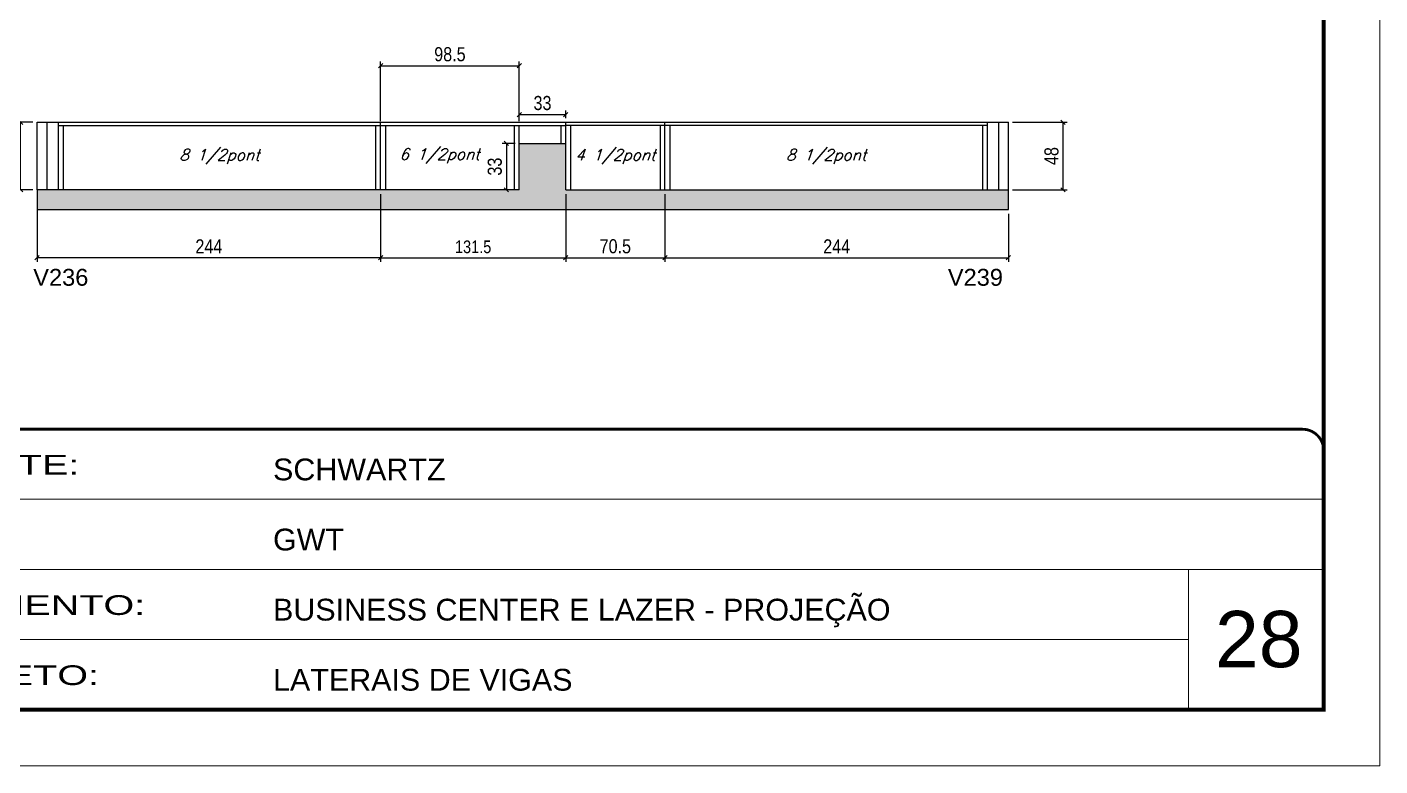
# Model space of a CAD drawing. Extents: x 2603 to 22413, y 1253 to 30260.
# Drawn here: x 7895 to 8856, y 21928 to 22453 of the extents above; entities that cross this region are included whole.
import ezdxf

# ---------------------------------------------------------------- set-up
doc = ezdxf.new("R2010")
doc.units = 0
doc.linetypes.add('CONTINUO', pattern=[0])
doc.linetypes.add('DASHED', pattern=[0.75, 0.5, -0.25])
for name, color, linetype in [('5', 5, 'Continuous'), ('COTA', 241, 'Continuous'), ('Painéis', 200, 'Continuous'), ('SARR_2.2x7', 40, 'Continuous'), ('SARR_3.5x7', 81, 'Continuous'), ('texto', 7, 'Continuous')]:
    doc.layers.add(name, color=color, linetype=linetype)
for name, color, linetype, lineweight in [('CARIMBO', 255, 'Continuous', 9), ('Folhas', 255, 'Continuous', 9), ('SARRAFO DE PRESSAO', 251, 'DASHED', 9)]:
    doc.layers.add(name, color=color, linetype=linetype, lineweight=lineweight)
doc.styles.add('ARIAL', font='arial.ttf')
doc.styles.add('COTA TECNICA', font='techl___.ttf', dxfattribs={"height": 10})
doc.styles.add('COTA TECNICA-50', font='techl___.ttf', dxfattribs={"height": 9})
doc.styles.add('Romans', font='romans.shx')
doc.styles.get("Standard").update_dxf_attribs({"font": 'arial.ttf'})
doc.styles.add('Tecnologia', font='')
doc.styles.get('Tecnologia').set_extended_font_data('Forgotten Futurist')
doc.dimstyles.new('COTA PAINEL-50', dxfattribs={"dimtxt": 9, "dimasz": 3, "dimexe": 3, "dimexo": 3, "dimgap": 3, "dimtad": 1, "dimdec": 1, "dimzin": 12, "dimdsep": 46, "dimtxsty": 'COTA TECNICA-50', "dimblk1": 'OBLIQUE', "dimblk2": 'OBLIQUE', "dimsah": 1, "dimcen": 0.9, "dimclrd": 4, "dimclre": 4, "dimclrt": 240, "dimadec": 1, "dimazin": 3, "dimtfac": 1, "dimtdec": 1, "dimtmove": 0, "dimatfit": 3, "dimfxl": 1, "dimtolj": 1, "dimtzin": 12, "dimarcsym": 0})
doc.dimstyles.new('PAINEL', dxfattribs={"dimtxt": 10, "dimasz": 3, "dimexe": 3, "dimexo": 3, "dimgap": 3, "dimtad": 1, "dimdec": 1, "dimzin": 12, "dimdsep": 46, "dimtxsty": 'COTA TECNICA', "dimblk1": 'OBLIQUE', "dimblk2": 'OBLIQUE', "dimsah": 1, "dimcen": 0.9, "dimclrd": 4, "dimclre": 4, "dimclrt": 240, "dimadec": 1, "dimazin": 3, "dimtfac": 1, "dimtdec": 1, "dimtmove": 0, "dimatfit": 3, "dimfxl": 1, "dimtolj": 1, "dimtzin": 12, "dimarcsym": 0})

# ---------------------------------------------------------------- blocks, each defined once
blk = doc.blocks.new('9999999999')
at = {"color": 30, "linetype": 'CONTINUO'}
for p, q in [((98564.56, 34379.64), (99583.98, 34379.64)), ((98564.56, 34329.83), (99487.98, 34329.83)), ((99583.98, 34329.83), (99487.98, 34329.83)), ((99487.98, 34329.83), (99487.98, 34230.21)), ((98564.56, 34280.02), (99487.98, 34280.02))]:
    blk.add_line(p, q, dxfattribs=at)
at = {"color": 30, "linetype": 'CONTINUO', "const_width": 2}
blk.add_lwpolyline([(99583.98, 34230.21), (99583.98, 34414.45, 0.414214), (99568.98, 34429.45), (98228.98, 34429.45, 0.414214), (98213.98, 34414.45), (98213.98, 34245.21, 0.414214), (98228.98, 34230.21), (99583.98, 34230.21)], format="xyb", dxfattribs=at)
at = {"layer": 'Folhas'}
blk.add_lwpolyline([(98138.98, 34190.21), (99623.98, 34190.21), (99623.98, 35240.21), (98138.98, 35240.21)], close=True, dxfattribs=at)
at = {"layer": 'Folhas', "color": 30, "const_width": 3}
blk.add_lwpolyline([(98213.98, 34230.21), (99583.98, 34230.21), (99583.98, 35200.21), (98213.98, 35200.21)], close=True, dxfattribs=at)
at = {"color": 7, "linetype": 'Continuous', "ltscale": 5, "style": 'ARIAL'}
for s, height, p in [('SCHWARTZ', 15.483, (98837.68, 34393.13)), ('GWT', 15.483, (98837.68, 34343.32)), ('BUSINESS CENTER E LAZER - PROJEÇÃO', 15.4829, (98837.68, 34293.51)), ('LATERAIS DE VIGAS', 15.4829, (98837.68, 34243.7))]:
    blk.add_text(s, height=height, dxfattribs=at).set_placement(p)
at = {"layer": 'Folhas', "color": 7, "style": 'Tecnologia', "width": 1.5}
for s, p in [('CLIENTE:', (98573.65, 34397.17)), ('PAVIMENTO:', (98573.65, 34297.5)), ('PROJETO:', (98573.65, 34247.69))]:
    blk.add_text(s, height=14, dxfattribs=at).set_placement(p)
blk = doc.blocks.new('_Oblique')
at = {"color": 0, "linetype": 'ByBlock', "lineweight": -2}
blk.add_line((-0.5, -0.5), (0.5, 0.5), dxfattribs=at)
blk = doc.blocks.new('*D452')
at = {"layer": 'COTA', "color": 4, "linetype": 'ByBlock', "lineweight": -2, "transparency": 16777216}
for p, q in [((8146.57, 22334.07), (8146.57, 22285.81)), ((8278.07, 22334.07), (8278.07, 22285.81)), ((8146.57, 22288.81), (8278.07, 22288.81))]:
    blk.add_line(p, q, dxfattribs=at)
at = {"layer": 'Defpoints', "color": 0, "linetype": 'ByBlock', "transparency": 16777216}
for p in [(8146.57, 22337.07), (8278.07, 22337.07), (8278.07, 22288.81)]:
    blk.add_point(p, dxfattribs=at)
at = {"layer": 'COTA', "color": 4, "linetype": 'ByBlock', "lineweight": -2, "transparency": 16777216, "xscale": 3, "yscale": 3, "zscale": 3, "rotation": 180}
blk.add_blockref('_Oblique', (8146.57, 22288.81), dxfattribs=at)
at = {"layer": 'COTA', "color": 4, "linetype": 'ByBlock', "lineweight": -2, "transparency": 16777216, "xscale": 3, "yscale": 3, "zscale": 3}
blk.add_blockref('_Oblique', (8278.07, 22288.81), dxfattribs=at)
at = {"layer": 'COTA', "color": 240, "linetype": 'ByBlock', "transparency": 16777216, "insert": (8212.32, 22296.51), "char_height": 9, "attachment_point": 5, "style": 'COTA TECNICA-50'}
blk.add_mtext('\\A1;131.5', dxfattribs=at)
blk = doc.blocks.new('*D2467')
at = {"layer": 'COTA', "color": 4, "linetype": 'ByBlock', "lineweight": -2, "transparency": 16777216}
for p, q in [((7902.57, 22334.07), (7902.57, 22285.81)), ((8146.57, 22334.07), (8146.57, 22285.81)), ((8146.57, 22288.81), (7902.57, 22288.81))]:
    blk.add_line(p, q, dxfattribs=at)
at = {"layer": 'Defpoints', "color": 0, "linetype": 'ByBlock', "transparency": 16777216}
for p in [(7902.57, 22337.07), (8146.57, 22337.07), (7902.57, 22288.81)]:
    blk.add_point(p, dxfattribs=at)
at = {"layer": 'COTA', "color": 4, "linetype": 'ByBlock', "lineweight": -2, "transparency": 16777216, "xscale": 3, "yscale": 3, "zscale": 3, "rotation": 180}
blk.add_blockref('_Oblique', (7902.57, 22288.81), dxfattribs=at)
at = {"layer": 'COTA', "color": 4, "linetype": 'ByBlock', "lineweight": -2, "transparency": 16777216, "xscale": 3, "yscale": 3, "zscale": 3}
blk.add_blockref('_Oblique', (8146.57, 22288.81), dxfattribs=at)
at = {"layer": 'COTA', "color": 240, "linetype": 'ByBlock', "transparency": 16777216, "insert": (8024.57, 22296.88), "char_height": 10, "attachment_point": 5, "style": 'COTA TECNICA'}
blk.add_mtext('\\A1;244', dxfattribs=at)
blk = doc.blocks.new('*D2468')
at = {"layer": 'COTA', "color": 4, "linetype": 'ByBlock', "lineweight": -2, "transparency": 16777216}
for p, q in [((7899.57, 22385.07), (7887.83, 22385.07)), ((7890.83, 22337.07), (7890.83, 22385.07)), ((7899.57, 22337.07), (7887.83, 22337.07))]:
    blk.add_line(p, q, dxfattribs=at)
at = {"layer": 'Defpoints', "color": 0, "linetype": 'ByBlock', "transparency": 16777216}
for p in [(7890.83, 22385.07), (7902.57, 22385.07), (7902.57, 22337.07)]:
    blk.add_point(p, dxfattribs=at)
at = {"layer": 'COTA', "color": 4, "linetype": 'ByBlock', "lineweight": -2, "transparency": 16777216, "xscale": 3, "yscale": 3, "zscale": 3}
for p, rotation in [((7890.83, 22385.07), 90), ((7890.83, 22337.07), 270)]:
    blk.add_blockref('_Oblique', p, dxfattribs=dict(at, rotation=rotation))
at = {"layer": 'COTA', "color": 240, "linetype": 'ByBlock', "transparency": 16777216, "insert": (7882.73, 22361.07), "char_height": 10, "attachment_point": 5, "rotation": 90, "style": 'COTA TECNICA'}
blk.add_mtext('\\A1;48', dxfattribs=at)
blk = doc.blocks.new('*D2515')
at = {"layer": 'COTA', "color": 4, "linetype": 'ByBlock', "lineweight": -2, "transparency": 16777216}
for p, q in [((8595.57, 22385.07), (8634.26, 22385.07)), ((8631.26, 22385.07), (8631.26, 22337.07)), ((8595.57, 22337.07), (8634.26, 22337.07))]:
    blk.add_line(p, q, dxfattribs=at)
at = {"layer": 'Defpoints', "color": 0, "linetype": 'ByBlock', "transparency": 16777216}
for p in [(8592.57, 22385.07), (8592.57, 22337.07), (8631.26, 22337.07)]:
    blk.add_point(p, dxfattribs=at)
at = {"layer": 'COTA', "color": 4, "linetype": 'ByBlock', "lineweight": -2, "transparency": 16777216, "xscale": 3, "yscale": 3, "zscale": 3}
for p, rotation in [((8631.26, 22385.07), 90), ((8631.26, 22337.07), 270)]:
    blk.add_blockref('_Oblique', p, dxfattribs=dict(at, rotation=rotation))
at = {"layer": 'COTA', "color": 240, "linetype": 'ByBlock', "transparency": 16777216, "insert": (8623.16, 22361.07), "char_height": 10, "attachment_point": 5, "rotation": 90, "style": 'COTA TECNICA'}
blk.add_mtext('\\A1;48', dxfattribs=at)
blk = doc.blocks.new('*D2516')
at = {"layer": 'COTA', "color": 4, "linetype": 'ByBlock', "lineweight": -2, "transparency": 16777216}
for p, q in [((8278.07, 22334.07), (8278.07, 22285.81)), ((8348.57, 22334.07), (8348.57, 22285.81)), ((8278.07, 22288.81), (8348.57, 22288.81))]:
    blk.add_line(p, q, dxfattribs=at)
at = {"layer": 'Defpoints', "color": 0, "linetype": 'ByBlock', "transparency": 16777216}
for p in [(8278.07, 22337.07), (8348.57, 22337.07), (8348.57, 22288.81)]:
    blk.add_point(p, dxfattribs=at)
at = {"layer": 'COTA', "color": 4, "linetype": 'ByBlock', "lineweight": -2, "transparency": 16777216, "xscale": 3, "yscale": 3, "zscale": 3, "rotation": 180}
blk.add_blockref('_Oblique', (8278.07, 22288.81), dxfattribs=at)
at = {"layer": 'COTA', "color": 4, "linetype": 'ByBlock', "lineweight": -2, "transparency": 16777216, "xscale": 3, "yscale": 3, "zscale": 3}
blk.add_blockref('_Oblique', (8348.57, 22288.81), dxfattribs=at)
at = {"layer": 'COTA', "color": 240, "linetype": 'ByBlock', "transparency": 16777216, "insert": (8313.32, 22296.92), "char_height": 10, "attachment_point": 5, "style": 'COTA TECNICA'}
blk.add_mtext('\\A1;70.5', dxfattribs=at)
blk = doc.blocks.new('*D2517')
at = {"layer": 'COTA', "color": 4, "linetype": 'ByBlock', "lineweight": -2, "transparency": 16777216}
for p, q in [((8348.57, 22334.07), (8348.57, 22285.81)), ((8592.57, 22320.07), (8592.57, 22285.81)), ((8348.57, 22288.81), (8592.57, 22288.81))]:
    blk.add_line(p, q, dxfattribs=at)
at = {"layer": 'Defpoints', "color": 0, "linetype": 'ByBlock', "transparency": 16777216}
for p in [(8348.57, 22337.07), (8592.57, 22323.07), (8592.57, 22288.81)]:
    blk.add_point(p, dxfattribs=at)
at = {"layer": 'COTA', "color": 4, "linetype": 'ByBlock', "lineweight": -2, "transparency": 16777216, "xscale": 3, "yscale": 3, "zscale": 3, "rotation": 180}
blk.add_blockref('_Oblique', (8348.57, 22288.81), dxfattribs=at)
at = {"layer": 'COTA', "color": 4, "linetype": 'ByBlock', "lineweight": -2, "transparency": 16777216, "xscale": 3, "yscale": 3, "zscale": 3}
blk.add_blockref('_Oblique', (8592.57, 22288.81), dxfattribs=at)
at = {"layer": 'COTA', "color": 240, "linetype": 'ByBlock', "transparency": 16777216, "insert": (8470.57, 22296.88), "char_height": 10, "attachment_point": 5, "style": 'COTA TECNICA'}
blk.add_mtext('\\A1;244', dxfattribs=at)
blk = doc.blocks.new('*D2518')
at = {"layer": 'COTA', "color": 4, "linetype": 'ByBlock', "lineweight": -2, "transparency": 16777216}
for p, q in [((8242.07, 22370.07), (8232.94, 22370.07)), ((8235.94, 22370.07), (8235.94, 22337.07)), ((8242.07, 22337.07), (8232.94, 22337.07))]:
    blk.add_line(p, q, dxfattribs=at)
at = {"layer": 'Defpoints', "color": 0, "linetype": 'ByBlock', "transparency": 16777216}
for p in [(8245.07, 22370.07), (8235.94, 22337.07), (8245.07, 22337.07)]:
    blk.add_point(p, dxfattribs=at)
at = {"layer": 'COTA', "color": 4, "linetype": 'ByBlock', "lineweight": -2, "transparency": 16777216, "xscale": 3, "yscale": 3, "zscale": 3}
for p, rotation in [((8235.94, 22370.07), 90), ((8235.94, 22337.07), 270)]:
    blk.add_blockref('_Oblique', p, dxfattribs=dict(at, rotation=rotation))
at = {"layer": 'COTA', "color": 240, "linetype": 'ByBlock', "transparency": 16777216, "insert": (8227.72, 22353.57), "char_height": 10, "attachment_point": 5, "rotation": 90, "style": 'COTA TECNICA'}
blk.add_mtext('\\A1;33', dxfattribs=at)
blk = doc.blocks.new('*D2519')
at = {"layer": 'COTA', "color": 4, "linetype": 'ByBlock', "lineweight": -2, "transparency": 16777216}
for p, q in [((8245.07, 22385.87), (8245.07, 22393.48)), ((8278.07, 22388.07), (8278.07, 22393.48)), ((8245.07, 22390.48), (8278.07, 22390.48))]:
    blk.add_line(p, q, dxfattribs=at)
at = {"layer": 'Defpoints', "color": 0, "linetype": 'ByBlock', "transparency": 16777216}
for p in [(8245.07, 22382.87), (8278.07, 22390.48), (8278.07, 22385.07)]:
    blk.add_point(p, dxfattribs=at)
at = {"layer": 'COTA', "color": 4, "linetype": 'ByBlock', "lineweight": -2, "transparency": 16777216, "xscale": 3, "yscale": 3, "zscale": 3, "rotation": 180}
blk.add_blockref('_Oblique', (8245.07, 22390.48), dxfattribs=at)
at = {"layer": 'COTA', "color": 4, "linetype": 'ByBlock', "lineweight": -2, "transparency": 16777216, "xscale": 3, "yscale": 3, "zscale": 3}
blk.add_blockref('_Oblique', (8278.07, 22390.48), dxfattribs=at)
at = {"layer": 'COTA', "color": 240, "linetype": 'ByBlock', "transparency": 16777216, "insert": (8261.57, 22398.69), "char_height": 10, "attachment_point": 5, "style": 'COTA TECNICA'}
blk.add_mtext('\\A1;33', dxfattribs=at)
blk = doc.blocks.new('*D3263')
at = {"layer": 'COTA', "color": 4, "lineweight": -2, "transparency": 16777216}
for p, q in [((8146.57, 22385.87), (8146.57, 22428.22)), ((8146.57, 22425.22), (8245.07, 22425.22)), ((8245.07, 22385.87), (8245.07, 22428.22))]:
    blk.add_line(p, q, dxfattribs=at)
at = {"layer": 'Defpoints', "color": 0, "transparency": 16777216}
for p in [(8245.07, 22425.22), (8146.57, 22382.87), (8245.07, 22382.87)]:
    blk.add_point(p, dxfattribs=at)
at = {"layer": 'COTA', "color": 4, "lineweight": -2, "transparency": 16777216, "xscale": 3, "yscale": 3, "zscale": 3, "rotation": 180}
blk.add_blockref('_Oblique', (8146.57, 22425.22), dxfattribs=at)
at = {"layer": 'COTA', "color": 4, "lineweight": -2, "transparency": 16777216, "xscale": 3, "yscale": 3, "zscale": 3}
blk.add_blockref('_Oblique', (8245.07, 22425.22), dxfattribs=at)
at = {"layer": 'COTA', "color": 240, "transparency": 16777216, "insert": (8195.82, 22433.36), "char_height": 10, "attachment_point": 5, "style": 'COTA TECNICA'}
blk.add_mtext('\\A1;98.5', dxfattribs=at)

msp = doc.modelspace()

# ---------------------------------------------------------------- hatches: boundary and pattern name
at = {"layer": 'COTA', "linetype": 'ByBlock'}
h = msp.add_hatch(dxfattribs=at)
h.set_pattern_fill('AR-CONC', color=256, scale=0.03)
h.set_pattern_definition([(50, (-126418.0314, -5428.8373), (5.46554007, -0.47817257), [0.5715, -6.2865]), (355, (-126418.0314, -5428.8373), (-1.05730264, 5.73170536), [0.4572, -5.02921753]), (100.4514447, (-126417.576, -5428.877), (4.40823741, 5.25353256), [0.48570026, -5.34270734]), (46.1842, (-126418.0314, -5427.313), (8.13237123, -1.26126984), [0.85725, -9.42975]), (96.6355576, (-126417.354, -5427.4184), (7.122124, 7.42278374), [0.7285507, -8.01406824]), (351.184151, (-126418.031, -5427.313), (7.122124, 7.42278374), [0.685799, -7.54379196]), (21, (-126417.2694, -5427.6943), (4.54843174, -3.06795595), [0.5715, -6.2865]), (326, (-126417.2694, -5427.6943), (1.85406085, 5.52563898), [0.4572, -5.0292]), (71.451445, (-126416.8904, -5427.95), (6.40249258, 2.45768307), [0.48570026, -5.34269813]), (37.5, (-126418.0314, -5428.8373), (0.092658098, 2.536651166), [0, -4.96824, 0, -5.1054, 0, -5.04825]), (7.5, (-126418.0314, -5428.8373), (2.004589875, 3.005417245), [0, -2.91084, 0, -4.85394, 0, -1.92405]), (327.5, (-126419.7307, -5428.8373), (4.067717855, -0.17186232), [0, -1.905, 0, -5.9436, 0, -7.8867]), (317.5, (-126420.4927, -5428.8373), (4.44387544, 0.76279473), [0, -2.4765, 0, -3.94716, 0, -5.6007])])
h.paths.add_polyline_path([(8278.07, 22370.07), (8245.07, 22370.07), (8245.07, 22337.07), (7902.57, 22337.07), (7902.57, 22323.07), (8592.57, 22323.07), (8592.57, 22337.07), (8278.07, 22337.07)])

# ---------------------------------------------------------------- linework, layer by layer
for p, q in [((8245.07, 22370.07), (8245.07, 22382.87)), ((7902.57, 22337.07), (7902.57, 22323.07)), ((8592.57, 22323.07), (8592.57, 22337.07)), ((7902.57, 22323.07), (8592.57, 22323.07))]:
    msp.add_line(p, q, dxfattribs=at)
at = {"layer": 'Painéis', "linetype": 'Continuous'}
for p, q in [((7902.57, 22337.07), (7902.57, 22385.07)), ((7902.57, 22385.07), (8592.57, 22385.07)), ((8146.57, 22337.07), (8146.57, 22385.07)), ((8278.07, 22337.07), (8278.07, 22385.07)), ((8348.57, 22337.07), (8348.57, 22385.07)), ((8592.57, 22337.07), (8592.57, 22385.07)), ((8245.07, 22337.07), (8245.07, 22370.07)), ((8245.07, 22370.07), (8278.07, 22370.07)), ((8245.07, 22337.07), (7902.57, 22337.07)), ((8278.07, 22337.07), (8592.57, 22337.07))]:
    msp.add_line(p, q, dxfattribs=at)
at = {"layer": 'SARR_2.2x7', "linetype": 'Continuous'}
for p, q in [((7909.57, 22385.07), (7909.57, 22337.07)), ((7917.57, 22382.87), (8146.57, 22382.87)), ((8146.57, 22382.87), (8278.07, 22382.87)), ((8348.57, 22382.87), (8278.07, 22382.87)), ((8577.57, 22382.87), (8348.57, 22382.87)), ((8585.57, 22385.07), (8585.57, 22337.07))]:
    msp.add_line(p, q, dxfattribs=at)
at = {"layer": 'SARR_3.5x7'}
for p, q in [((7917.57, 22385.07), (7917.57, 22337.07)), ((7921.07, 22382.87), (7921.07, 22337.07)), ((8143.07, 22382.87), (8143.07, 22337.07)), ((8150.07, 22382.87), (8150.07, 22337.07)), ((8241.57, 22382.87), (8241.57, 22337.07)), ((8274.57, 22382.87), (8274.57, 22370.07)), ((8281.57, 22382.87), (8281.57, 22337.07)), ((8345.07, 22382.87), (8345.07, 22337.07)), ((8352.07, 22382.87), (8352.07, 22337.07)), ((8574.07, 22382.87), (8574.07, 22337.07)), ((8577.57, 22385.07), (8577.57, 22337.07))]:
    msp.add_line(p, q, dxfattribs=at)

# ---------------------------------------------------------------- block references
at = {"layer": 'SARRAFO DE PRESSAO', "color": 6, "linetype": 'ByBlock'}
msp.add_blockref('9999999999', (-90767.51, -12262.48), dxfattribs=at)

# ---------------------------------------------------------------- texts
at = {"layer": '5', "linetype": 'Continuous'}
for s, p in [('V236', (7899.83, 22268.91)), ('V239', (8549.53, 22268.91))]:
    msp.add_text(s, height=12, rotation=359.99996, dxfattribs=at).set_placement(p)
at = {"layer": 'CARIMBO', "style": 'ARIAL'}
msp.add_text('28', height=40, dxfattribs=at).set_placement((8739.33, 21997.87))
at = {"layer": 'texto', "color": 2, "char_height": 8, "attachment_point": 5, "style": 'Romans'}
for s, insert in [('{\\Q19;\\C256;8 1/2pont}', (8032.07, 22360.57)), ('{\\Q19;\\C256;6 1/2pont}', (8188.42, 22361.07)), ('{\\Q19;\\C256;4 1/2pont}', (8313.3, 22360.57)), ('{\\Q19;\\C256;8 1/2pont}', (8463.07, 22360.57))]:
    msp.add_mtext(s, dxfattribs=dict(at, insert=insert))

# ---------------------------------------------------------------- dimensions: what is measured, and where the dimension line sits
at = {"layer": 'COTA'}
dim = msp.add_linear_dim(base=(8245.07, 22425.22), p1=(8146.57, 22382.87), p2=(8245.07, 22382.87), dimstyle='PAINEL', dxfattribs=at)
dim.commit()
dim.dimension.update_dxf_attribs({"geometry": '*D3263', "text_midpoint": (8195.82, 22433.36)})
at = {"layer": 'COTA', "linetype": 'ByBlock'}
for base, p1, p2, picture, middle in [((8278.07, 22390.48), (8245.07, 22382.87), (8278.07, 22385.07), '*D2519', (8261.57, 22398.69)), ((8348.57, 22288.81), (8278.07, 22337.07), (8348.57, 22337.07), '*D2516', (8313.32, 22296.92))]:
    dim = msp.add_linear_dim(base=base, p1=p1, p2=p2, dimstyle='PAINEL', dxfattribs=at)
    dim.commit()
    dim.dimension.update_dxf_attribs({"geometry": picture, "text_midpoint": middle})
for base, p1, p2, angle, picture, middle in [((7890.83, 22385.07), (7902.57, 22337.07), (7902.57, 22385.07), 90, '*D2468', (7882.73, 22361.07)), ((8631.26, 22337.07), (8592.57, 22385.07), (8592.57, 22337.07), 90, '*D2515', (8623.16, 22361.07)), ((8235.94, 22337.07), (8245.07, 22370.07), (8245.07, 22337.07), 90, '*D2518', (8227.72, 22353.57)), ((7902.57, 22288.81), (8146.57, 22337.07), (7902.57, 22337.07), 180, '*D2467', (8024.57, 22296.88))]:
    dim = msp.add_linear_dim(base=base, p1=p1, p2=p2, angle=angle, dimstyle='PAINEL', dxfattribs=at)
    dim.commit()
    dim.dimension.update_dxf_attribs({"geometry": picture, "text_midpoint": middle})
dim = msp.add_linear_dim(base=(8278.07, 22288.81), p1=(8146.57, 22337.07), p2=(8278.07, 22337.07), angle=180, dimstyle='COTA PAINEL-50', override={"dimarcsym": 1}, dxfattribs=at)
dim.commit()
dim.dimension.update_dxf_attribs({"geometry": '*D452', "text_midpoint": (8212.32, 22296.51)})
dim = msp.add_linear_dim(base=(8592.57, 22288.81), p1=(8348.57, 22337.07), p2=(8592.57, 22323.07), dimstyle='PAINEL', override={"dimtmove": 1}, dxfattribs=at)
dim.commit()
dim.dimension.update_dxf_attribs({"geometry": '*D2517', "text_midpoint": (8470.57, 22296.88)})

doc.saveas('drawing.dxf')
